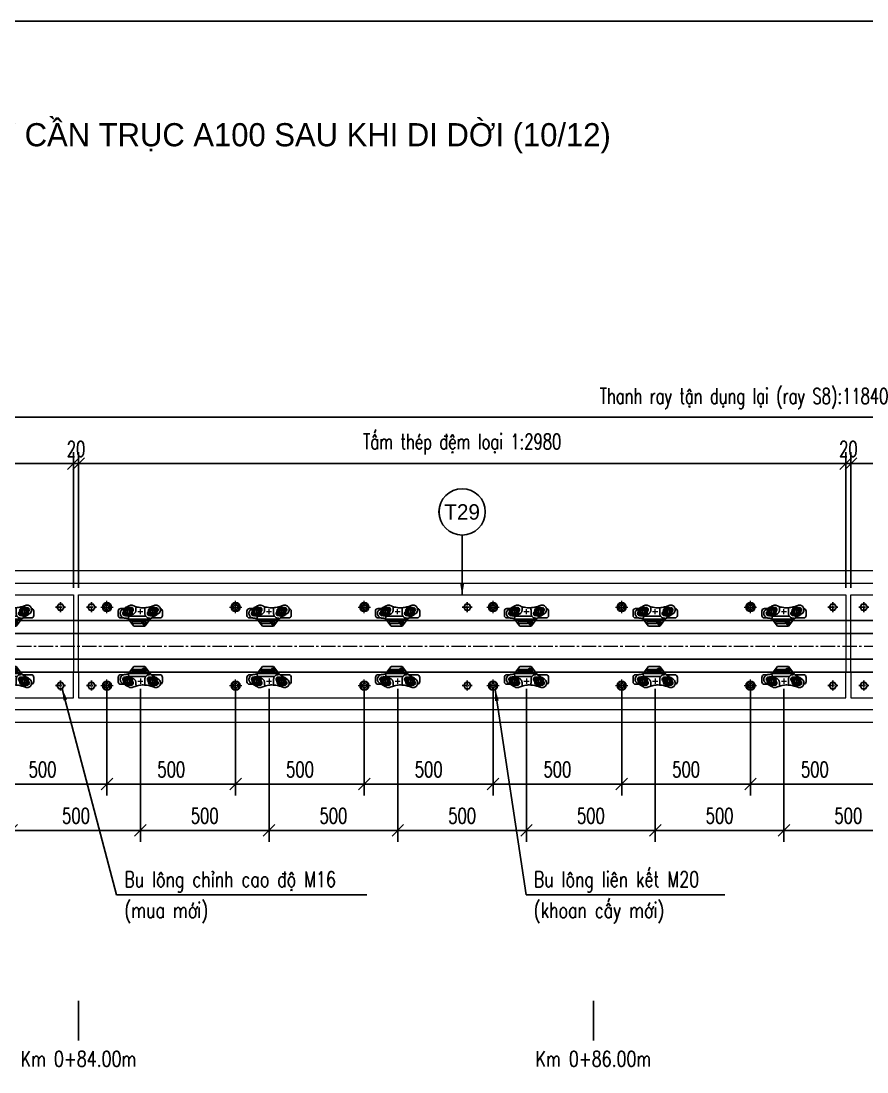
# Model space of a CAD drawing. Header units: millimetres. Extents: x 105795 to 260623, y -660711 to -234400.
# Drawn here: x 219341 to 222627, y -316960 to -312877 of the extents above; entities that cross this region are included whole.
import ezdxf
from ezdxf.enums import TextEntityAlignment as Align

# ---------------------------------------------------------------- set-up
doc = ezdxf.new("R2010")
doc.units = ezdxf.units.MM
doc.header["$LTSCALE"] = 150
doc.header["$MEASUREMENT"] = 0
doc.linetypes.add('CENTER', pattern=[2, 1.25, -0.25, 0.25, -0.25])
doc.linetypes.add('CENTER2', pattern=[1.125, 0.75, -0.125, 0.125, -0.125])
doc.layers.get('Defpoints').update_dxf_attribs({"color": 255})
for name, color, linetype in [('Bulong chinh cao do', 7, 'Continuous'), ('GhichuLytrinh', 2, 'Continuous'), ('PART', 3, 'Continuous'), ('Ray moi', 1, 'Continuous'), ('T-Dim', 8, 'Continuous'), ('T-Hatch', 8, 'Continuous'), ('T-Thay', 3, 'Continuous'), ('T-Truc', 13, 'CENTER2'), ('Tam thep dem', 2, 'Continuous'), ('TEXT', 4, 'Continuous')]:
    doc.layers.add(name, color=color, linetype=linetype)
doc.styles.add('HOA', font='VHAVAN.TTF', dxfattribs={"width": 0.85})
doc.styles.add('THUONG', font='vnsimple.shx', dxfattribs={"width": 0.75})
doc.styles.add('vnsimple', font='vnsimple.shx', dxfattribs={"width": 0.7})
doc.dimstyles.new('30L', dxfattribs={"dimscale": 300, "dimtxt": 0.2, "dimasz": 0.15, "dimexe": 0.15, "dimexo": 0.1, "dimgap": 0.09, "dimtad": 1, "dimdsep": 46, "dimtxsty": 'vnsimple', "dimblk": 'OBLIQUE', "dimcen": 0.09, "dimdle": 0.1, "dimclrd": 256, "dimclre": 256, "dimclrt": 3, "dimadec": 0, "dimazin": 0, "dimtfac": 1, "dimtix": 1, "dimtmove": 1, "dimatfit": 3, "dimfxl": 1, "dimtolj": 1, "dimtzin": 0, "dimarcsym": 0})

# ---------------------------------------------------------------- blocks, each defined once
blk = doc.blocks.new('Bulong M16 chinh cao do')
at = {"layer": 'Bulong chinh cao do', "lineweight": -3}
blk.add_lwpolyline([(-13.9, 0), (-6.9, -12), (6.9, -12), (13.9, 0), (6.9, 12), (-6.9, 12)], close=True, dxfattribs=at)
at = {"layer": 'T-Truc', "color": 250, "linetype": 'CENTER', "lineweight": -3, "ltscale": 0.1}
for p, q in [((-19.4, 0), (19.4, 0)), ((0, -19.4), (0, 19.4))]:
    blk.add_line(p, q, dxfattribs=at)
blk = doc.blocks.new('BU LONG')
at = {"layer": 'PART', "color": 2, "linetype": 'ByBlock', "lineweight": 9, "ltscale": 0.1}
for p, q in [((587063.7, -184968.2), (587063.7, -184920.2)), ((587039.7, -184944.2), (587087.7, -184944.2))]:
    blk.add_line(p, q, dxfattribs=at)
at = {"layer": 'PART', "color": 8, "linetype": 'Continuous'}
blk.add_lwpolyline([(587055.4, -184929.8), (587047.1, -184944.2), (587055.4, -184958.6), (587072.1, -184958.6), (587080.4, -184944.2), (587072.1, -184929.8)], close=True, dxfattribs=at)
at = {"layer": 'PART', "color": 2, "linetype": 'Continuous'}
for radius in [17.6, 8.8]:
    blk.add_circle((587063.7, -184944.2), radius, dxfattribs=at)
blk = doc.blocks.new('coc1')
at = {"layer": 'T-Dim', "color": 250}
for p, q in [((252126.1, -30948.7), (252141.5, -30948.7)), ((252151.5, -30976.2), (252151.5, -31038.5)), ((252171.9, -30984.6), (252171.2, -30984.6)), ((252171.2, -30984.6), (252171.3, -30985.4)), ((252174.9, -30991.4), (252177.5, -30991.4)), ((252177.5, -30983), (252175.9, -30983)), ((252175.9, -30983), (252175.9, -30984.6)), ((252175.9, -30985.9), (252175.9, -30987.5)), ((252177.5, -30987.5), (252175.9, -30987.5)), ((252177.8, -30983.6), (252177.8, -30984.6)), ((252177.8, -30986.9), (252177.8, -30985.9)), ((252178.3, -30984.6), (252178.4, -30984.6)), ((252181.8, -30986.4), (252181.8, -30984)), ((252172.9, -31027.2), (252172.9, -30993.4)), ((252174.9, -31029.2), (252177.5, -31029.2)), ((252179.5, -30993.4), (252179.5, -31027.2)), ((252126.3, -31045.1), (252141.7, -31045.1))]:
    blk.add_line(p, q, dxfattribs=at)
at = {"layer": 'T-Dim', "color": 8}
for p, q in [((252148.7, -30911), (252131.7, -30911)), ((252158.7, -30953.7), (252158.7, -30921)), ((252163.3, -30958.5), (252191, -30979.2)), ((252191, -30979.2), (252191, -31022.5)), ((252191, -31022.5), (252163.3, -31043.3)), ((252121.7, -31059.7), (252121.7, -31073)), ((252158.7, -31073), (252158.7, -31062.1)), ((252131.7, -31083), (252148.7, -31083))]:
    blk.add_line(p, q, dxfattribs=at)
at = {"layer": 'T-Dim', "color": 250}
for points in [[(252147.6, -30948.5), (252140.6, -30936.7), (252126.7, -30936.8), (252120, -30948.9), (252127.1, -30960.8), (252140.9, -30960.6)], [(252147.9, -31044.8), (252140.8, -31033), (252127, -31033.1), (252120.2, -31045.2), (252127.3, -31057.1), (252141.1, -31056.9)]]:
    blk.add_lwpolyline(points, close=True, dxfattribs=at)
blk.add_lwpolyline([(252172.3, -30985.9), (252171.8, -30985.9, -0.402189), (252171.3, -30985.4, -0.402189)], format="xyb", dxfattribs=at)
for points in [[(252171.8, -30984.6), (252171.9, -30984.6)], [(252178.3, -30985.9), (252172.3, -30985.9)], [(252174.6, -30984.6), (252178.3, -30984.6)], [(252178.1, -30984.6), (252179.1, -30984.6)], [(252179.1, -30985.9), (252178.3, -30985.9)]]:
    blk.add_lwpolyline(points, dxfattribs=at)
for centre, radius in [((252133.8, -30949.1), 17.5), ((252133.8, -30948.7), 12), ((252133.8, -30948.7), 8.21), ((252133.8, -30948.7), 7.72), ((252176.2, -30982.5), 7.99), ((252134, -31045.1), 17.7), ((252134, -31045.1), 12), ((252134, -31045.1), 8.58), ((252134, -31045.1), 7.72)]:
    blk.add_circle(centre, radius, dxfattribs=at)
for centre, radius, start, end in [((252126.7, -30936.2), 8.21, 33.8579, 204.33), ((252141.3, -30961.6), 8.21, 217.2187, 24.4659), ((252174.7, -30980.6), 4.86, 309.8531, 235.0368), ((252174.6, -30981), 3.55, 325.9393, 270.8947), ((252174.9, -30993.4), 2, 90, 180), ((252177.5, -30993.4), 2, 0, 90), ((252178.6, -30983.1), 1.56, 288.3305, 324.0231), ((252179, -30987), 1.05, 31.2028, 83.0416), ((252180.9, -30985.2), 1.54, 51.5074, 129.6961), ((252180.9, -30985.2), 1.54, 230.3039, 308.4926), ((252126.6, -31033), 8.58, 40.2477, 202.8953), ((252174.9, -31027.2), 2, 180, 270), ((252177.5, -31027.2), 2, 270, 0), ((252126.6, -31033), 8.58, 243.5906, 244.2653), ((252141.2, -31057), 8.58, 221.8793, 20.5324), ((252141.2, -31057), 8.58, 61.7402, 62.4743)]:
    blk.add_arc(centre, radius, start, end, dxfattribs=at)
at = {"layer": 'T-Dim', "color": 8}
for centre, radius, start, end in [((252131.7, -30921), 10, 90, 172.7502), ((252148.7, -30921), 10, 0, 90), ((252126.6, -31033), 8.58, 358.8777, 359.7675), ((252131.7, -31073), 10, 180, 270), ((252141.2, -31057), 8.58, 179.9374, 180.02), ((252148.7, -31073), 10, 270, 0)]:
    blk.add_arc(centre, radius, start, end, dxfattribs=at)
blk.add_open_spline([(252163.3, -30958.5), (252160.5, -30956.2), (252157.4, -30952.2), (252153.2, -30944.9), (252142, -30926.5), (252136.6, -30921.3), (252129, -30918.9), (252122.3, -30919.2), (252116.3, -30921.6), (252113.2, -30924.9), (252109.9, -30930.5), (252108.9, -30934.1), (252109, -30939.9), (252111.7, -30947.5), (252113.9, -30953.5), (252116, -30959.9), (252117.8, -30970.7), (252118.9, -30980.9), (252119.3, -30990.5), (252118.4, -30998.7), (252116, -31010.1), (252113.9, -31017.1), (252110.2, -31026.3), (252108.6, -31031.1), (252108.6, -31036), (252110, -31039.8), (252119.9, -31056.7), (252121.7, -31059.6), (252124.1, -31064.1), (252128.6, -31071), (252134.1, -31073.9), (252138.8, -31075.4), (252144.9, -31075), (252151.5, -31072.3), (252157.7, -31065.7), (252158.7, -31062.5), (252159.6, -31055.9), (252160.3, -31048.8), (252161.8, -31045.5), (252162.5, -31044.1), (252163.3, -31043.3)], degree=3, knots=[0.587392, 0.587392, 0.587392, 0.587392, 1, 2, 3, 4, 5, 6, 7, 8, 9, 10, 11, 12, 13, 14, 15, 16, 17, 18, 19, 20, 21, 22, 23, 24, 25, 26, 27, 28, 29, 30, 31, 32, 33, 34, 35, 36, 37, 37.680973, 37.680973, 37.680973, 37.680973], dxfattribs=at)
at = {"layer": 'T-Dim', "color": 250}
for points in [[(252163.2, -31042.6), (252163.2, -31038.2), (252163.3, -31005.4), (252163.3, -30985.6), (252163.2, -30962.7), (252163.3, -30959.6), (252163.1, -30959.1), (252162.1, -30958.4), (252161, -30958.3), (252159.8, -30958.4), (252159.3, -30959.4), (252159.2, -30961.2), (252159, -30964), (252158.6, -30966.7), (252158.2, -30968.6), (252157, -30970.9), (252154.7, -30973.5), (252151.8, -30976), (252149.7, -30977.4), (252146.7, -30978.8), (252142.9, -30979.4), (252130.9, -30979.5), (252124.3, -30979.6), (252121.3, -30979.6), (252118.7, -30979.8)], [(252177.8, -30983.6), (252177.8, -30983.2), (252177.7, -30983), (252177.5, -30983)], [(252177.8, -30986.9), (252177.8, -30987.3), (252177.7, -30987.5), (252177.5, -30987.5)], [(252163.2, -31042.6), (252161.8, -31043.7), (252159.6, -31043.5), (252155.8, -31043.3), (252153.2, -31041), (252149.8, -31036.1), (252145.1, -31027.2), (252143.6, -31024.1), (252141.4, -31020.8), (252138.9, -31018.5), (252135.8, -31016.1), (252132.8, -31014.9), (252130.3, -31014.2), (252119.9, -31014.1), (252117.4, -31014.1), (252115.3, -31012.2)]]:
    blk.add_open_spline(points, degree=3, dxfattribs=at)
at = {"layer": 'T-Truc', "color": 250, "lineweight": 9, "ltscale": 30}
for p, q in [((252134, -31007), (252134, -30987)), ((252144, -30997), (252124, -30997))]:
    blk.add_line(p, q, dxfattribs=at)
blk = doc.blocks.new('mnmnbvmnbvmnbmnbbn')
at = {"layer": 'Tam thep dem', "lineweight": 9, "ltscale": 0.5}
for points in [[(0, -300), (0, 0), (2980, 0), (2980, -300)], [(0, -300), (0, -400), (2980, -400), (2980, -300)]]:
    blk.add_lwpolyline(points, dxfattribs=at)
at = {"layer": 'Bulong chinh cao do', "linetype": 'Continuous'}
for p in [(50, -47.5), (1510, -47.5), (2930, -47.5)]:
    blk.add_blockref('Bulong M16 chinh cao do', p, dxfattribs=at)
at = {"layer": 'Bulong chinh cao do', "linetype": 'Continuous', "xscale": -1, "rotation": 180}
for p in [(50, -352.5), (1510, -352.5), (2930, -352.5)]:
    blk.add_blockref('Bulong M16 chinh cao do', p, dxfattribs=at)
at = {"layer": 'PART', "linetype": 'Continuous'}
for p in [(-586953.7, 184896.7), (-586453.7, 184896.7), (-585953.7, 184896.7), (-585453.7, 184896.7), (-584953.7, 184896.7), (-584453.7, 184896.7), (-586953.7, 184591.7), (-586453.7, 184591.7), (-585953.7, 184591.7), (-585453.7, 184591.7), (-584953.7, 184591.7), (-584453.7, 184591.7)]:
    blk.add_blockref('BU LONG', p, dxfattribs=at)
at = {"layer": 'T-Dim', "rotation": 270}
for p in [(31237, 252069), (31737, 252069), (32236.3, 252069, 616), (32737, 252069), (33237, 252069), (33737, 252069)]:
    blk.add_blockref('coc1', p, dxfattribs=at)
at = {"layer": 'T-Dim', "xscale": -1, "rotation": 270}
for p in [(31237, -252469), (31737, -252469), (32236.3, -252469, 616), (32737, -252469), (33237, -252469), (33737, -252469)]:
    blk.add_blockref('coc1', p, dxfattribs=at)
blk = doc.blocks.new('_Oblique')
at = {"color": 0, "linetype": 'ByBlock', "lineweight": -2}
blk.add_line((-0.5, -0.5), (0.5, 0.5), dxfattribs=at)
blk = doc.blocks.new('*D389')
at = {"layer": 'Defpoints', "color": 0, "linetype": 'Continuous', "transparency": 16777216}
for p in [(219174.5, -315447.7), (219674.5, -315447.7), (219674.5, -315841.7)]:
    blk.add_point(p, dxfattribs=at)
at = {"layer": 'T-Dim', "linetype": 'Continuous', "lineweight": -2, "transparency": 16777216}
for p, q in [((219174.5, -315477.7), (219174.5, -315886.7)), ((219674.5, -315477.7), (219674.5, -315886.7)), ((219144.5, -315841.7), (219704.5, -315841.7))]:
    blk.add_line(p, q, dxfattribs=at)
at = {"layer": 'T-Dim', "linetype": 'Continuous', "lineweight": -2, "transparency": 16777216, "xscale": 45, "yscale": 45, "zscale": 45, "rotation": 180}
blk.add_blockref('_Oblique', (219174.5, -315841.7), dxfattribs=at)
at = {"layer": 'T-Dim', "linetype": 'Continuous', "lineweight": -2, "transparency": 16777216, "xscale": 45, "yscale": 45, "zscale": 45}
blk.add_blockref('_Oblique', (219674.5, -315841.7), dxfattribs=at)
at = {"layer": 'T-Dim', "color": 3, "linetype": 'Continuous', "transparency": 16777216, "insert": (219424.5, -315784.7), "char_height": 60, "attachment_point": 5, "style": 'vnsimple'}
blk.add_mtext('\\A1;500', dxfattribs=at)
blk = doc.blocks.new('*D390')
at = {"layer": 'Defpoints', "color": 0, "linetype": 'Continuous', "transparency": 16777216}
for p in [(219304.5, -315441.6), (219804.5, -315441.6), (219304.5, -316021.7)]:
    blk.add_point(p, dxfattribs=at)
at = {"layer": 'T-Dim', "linetype": 'Continuous', "lineweight": -2, "transparency": 16777216}
for p, q in [((219304.5, -315471.6), (219304.5, -316066.7)), ((219804.5, -315471.6), (219804.5, -316066.7)), ((219834.5, -316021.7), (219274.5, -316021.7))]:
    blk.add_line(p, q, dxfattribs=at)
at = {"layer": 'T-Dim', "linetype": 'Continuous', "lineweight": -2, "transparency": 16777216, "xscale": 45, "yscale": 45, "zscale": 45, "rotation": 180}
blk.add_blockref('_Oblique', (219304.5, -316021.7), dxfattribs=at)
at = {"layer": 'T-Dim', "linetype": 'Continuous', "lineweight": -2, "transparency": 16777216, "xscale": 45, "yscale": 45, "zscale": 45}
blk.add_blockref('_Oblique', (219804.5, -316021.7), dxfattribs=at)
at = {"layer": 'T-Dim', "color": 3, "linetype": 'Continuous', "transparency": 16777216, "insert": (219554.5, -315964.7), "char_height": 60, "attachment_point": 5, "style": 'vnsimple'}
blk.add_mtext('\\A1;500', dxfattribs=at)
blk = doc.blocks.new('*D391')
at = {"layer": 'Defpoints', "color": 0, "linetype": 'Continuous', "transparency": 16777216}
for p in [(219674.5, -315447.7), (220174.5, -315447.7), (220174.5, -315841.7)]:
    blk.add_point(p, dxfattribs=at)
at = {"layer": 'T-Dim', "linetype": 'Continuous', "lineweight": -2, "transparency": 16777216}
for p, q in [((219674.5, -315477.7), (219674.5, -315886.7)), ((220174.5, -315477.7), (220174.5, -315886.7)), ((219644.5, -315841.7), (220204.5, -315841.7))]:
    blk.add_line(p, q, dxfattribs=at)
at = {"layer": 'T-Dim', "linetype": 'Continuous', "lineweight": -2, "transparency": 16777216, "xscale": 45, "yscale": 45, "zscale": 45, "rotation": 180}
blk.add_blockref('_Oblique', (219674.5, -315841.7), dxfattribs=at)
at = {"layer": 'T-Dim', "linetype": 'Continuous', "lineweight": -2, "transparency": 16777216, "xscale": 45, "yscale": 45, "zscale": 45}
blk.add_blockref('_Oblique', (220174.5, -315841.7), dxfattribs=at)
at = {"layer": 'T-Dim', "color": 3, "linetype": 'Continuous', "transparency": 16777216, "insert": (219924.5, -315784.7), "char_height": 60, "attachment_point": 5, "style": 'vnsimple'}
blk.add_mtext('\\A1;500', dxfattribs=at)
blk = doc.blocks.new('*D392')
at = {"layer": 'Defpoints', "color": 0, "linetype": 'Continuous', "transparency": 16777216}
for p in [(219804.5, -315441.6), (220304.5, -315441.6), (219804.5, -316021.7)]:
    blk.add_point(p, dxfattribs=at)
at = {"layer": 'T-Dim', "linetype": 'Continuous', "lineweight": -2, "transparency": 16777216}
for p, q in [((219804.5, -315471.6), (219804.5, -316066.7)), ((220304.5, -315471.6), (220304.5, -316066.7)), ((220334.5, -316021.7), (219774.5, -316021.7))]:
    blk.add_line(p, q, dxfattribs=at)
at = {"layer": 'T-Dim', "linetype": 'Continuous', "lineweight": -2, "transparency": 16777216, "xscale": 45, "yscale": 45, "zscale": 45, "rotation": 180}
blk.add_blockref('_Oblique', (219804.5, -316021.7), dxfattribs=at)
at = {"layer": 'T-Dim', "linetype": 'Continuous', "lineweight": -2, "transparency": 16777216, "xscale": 45, "yscale": 45, "zscale": 45}
blk.add_blockref('_Oblique', (220304.5, -316021.7), dxfattribs=at)
at = {"layer": 'T-Dim', "color": 3, "linetype": 'Continuous', "transparency": 16777216, "insert": (220054.5, -315964.7), "char_height": 60, "attachment_point": 5, "style": 'vnsimple'}
blk.add_mtext('\\A1;500', dxfattribs=at)
blk = doc.blocks.new('*D393')
at = {"layer": 'Defpoints', "color": 0, "linetype": 'Continuous', "transparency": 16777216}
for p in [(220174.5, -315447.7), (220674.5, -315447.7), (220674.5, -315841.7)]:
    blk.add_point(p, dxfattribs=at)
at = {"layer": 'T-Dim', "linetype": 'Continuous', "lineweight": -2, "transparency": 16777216}
for p, q in [((220174.5, -315477.7), (220174.5, -315886.7)), ((220674.5, -315477.7), (220674.5, -315886.7)), ((220144.5, -315841.7), (220704.5, -315841.7))]:
    blk.add_line(p, q, dxfattribs=at)
at = {"layer": 'T-Dim', "linetype": 'Continuous', "lineweight": -2, "transparency": 16777216, "xscale": 45, "yscale": 45, "zscale": 45, "rotation": 180}
blk.add_blockref('_Oblique', (220174.5, -315841.7), dxfattribs=at)
at = {"layer": 'T-Dim', "linetype": 'Continuous', "lineweight": -2, "transparency": 16777216, "xscale": 45, "yscale": 45, "zscale": 45}
blk.add_blockref('_Oblique', (220674.5, -315841.7), dxfattribs=at)
at = {"layer": 'T-Dim', "color": 3, "linetype": 'Continuous', "transparency": 16777216, "insert": (220424.5, -315784.7), "char_height": 60, "attachment_point": 5, "style": 'vnsimple'}
blk.add_mtext('\\A1;500', dxfattribs=at)
blk = doc.blocks.new('*D394')
at = {"layer": 'Defpoints', "color": 0, "linetype": 'Continuous', "transparency": 16777216}
for p in [(220304.5, -315441.6), (220804.5, -315441.6), (220304.5, -316021.7)]:
    blk.add_point(p, dxfattribs=at)
at = {"layer": 'T-Dim', "linetype": 'Continuous', "lineweight": -2, "transparency": 16777216}
for p, q in [((220304.5, -315471.6), (220304.5, -316066.7)), ((220804.5, -315471.6), (220804.5, -316066.7)), ((220834.5, -316021.7), (220274.5, -316021.7))]:
    blk.add_line(p, q, dxfattribs=at)
at = {"layer": 'T-Dim', "linetype": 'Continuous', "lineweight": -2, "transparency": 16777216, "xscale": 45, "yscale": 45, "zscale": 45, "rotation": 180}
blk.add_blockref('_Oblique', (220304.5, -316021.7), dxfattribs=at)
at = {"layer": 'T-Dim', "linetype": 'Continuous', "lineweight": -2, "transparency": 16777216, "xscale": 45, "yscale": 45, "zscale": 45}
blk.add_blockref('_Oblique', (220804.5, -316021.7), dxfattribs=at)
at = {"layer": 'T-Dim', "color": 3, "linetype": 'Continuous', "transparency": 16777216, "insert": (220554.5, -315964.7), "char_height": 60, "attachment_point": 5, "style": 'vnsimple'}
blk.add_mtext('\\A1;500', dxfattribs=at)
blk = doc.blocks.new('*D395')
at = {"layer": 'Defpoints', "color": 0, "linetype": 'Continuous', "transparency": 16777216}
for p in [(220674.5, -315447.7), (221174.5, -315447.7), (221174.5, -315841.7)]:
    blk.add_point(p, dxfattribs=at)
at = {"layer": 'T-Dim', "linetype": 'Continuous', "lineweight": -2, "transparency": 16777216}
for p, q in [((220674.5, -315477.7), (220674.5, -315886.7)), ((221174.5, -315477.7), (221174.5, -315886.7)), ((220644.5, -315841.7), (221204.5, -315841.7))]:
    blk.add_line(p, q, dxfattribs=at)
at = {"layer": 'T-Dim', "linetype": 'Continuous', "lineweight": -2, "transparency": 16777216, "xscale": 45, "yscale": 45, "zscale": 45, "rotation": 180}
blk.add_blockref('_Oblique', (220674.5, -315841.7), dxfattribs=at)
at = {"layer": 'T-Dim', "linetype": 'Continuous', "lineweight": -2, "transparency": 16777216, "xscale": 45, "yscale": 45, "zscale": 45}
blk.add_blockref('_Oblique', (221174.5, -315841.7), dxfattribs=at)
at = {"layer": 'T-Dim', "color": 3, "linetype": 'Continuous', "transparency": 16777216, "insert": (220924.5, -315784.7), "char_height": 60, "attachment_point": 5, "style": 'vnsimple'}
blk.add_mtext('\\A1;500', dxfattribs=at)
blk = doc.blocks.new('*D396')
at = {"layer": 'Defpoints', "color": 0, "linetype": 'Continuous', "transparency": 16777216}
for p in [(220804.5, -315441.6), (221304.5, -315441.6), (220804.5, -316021.7)]:
    blk.add_point(p, dxfattribs=at)
at = {"layer": 'T-Dim', "linetype": 'Continuous', "lineweight": -2, "transparency": 16777216}
for p, q in [((220804.5, -315471.6), (220804.5, -316066.7)), ((221304.5, -315471.6), (221304.5, -316066.7)), ((221334.5, -316021.7), (220774.5, -316021.7))]:
    blk.add_line(p, q, dxfattribs=at)
at = {"layer": 'T-Dim', "linetype": 'Continuous', "lineweight": -2, "transparency": 16777216, "xscale": 45, "yscale": 45, "zscale": 45, "rotation": 180}
blk.add_blockref('_Oblique', (220804.5, -316021.7), dxfattribs=at)
at = {"layer": 'T-Dim', "linetype": 'Continuous', "lineweight": -2, "transparency": 16777216, "xscale": 45, "yscale": 45, "zscale": 45}
blk.add_blockref('_Oblique', (221304.5, -316021.7), dxfattribs=at)
at = {"layer": 'T-Dim', "color": 3, "linetype": 'Continuous', "transparency": 16777216, "insert": (221054.5, -315964.7), "char_height": 60, "attachment_point": 5, "style": 'vnsimple'}
blk.add_mtext('\\A1;500', dxfattribs=at)
blk = doc.blocks.new('*D397')
at = {"layer": 'Defpoints', "color": 0, "linetype": 'Continuous', "transparency": 16777216}
for p in [(221174.5, -315447.7), (221674.5, -315447.7), (221674.5, -315841.7)]:
    blk.add_point(p, dxfattribs=at)
at = {"layer": 'T-Dim', "linetype": 'Continuous', "lineweight": -2, "transparency": 16777216}
for p, q in [((221174.5, -315477.7), (221174.5, -315886.7)), ((221674.5, -315477.7), (221674.5, -315886.7)), ((221144.5, -315841.7), (221704.5, -315841.7))]:
    blk.add_line(p, q, dxfattribs=at)
at = {"layer": 'T-Dim', "linetype": 'Continuous', "lineweight": -2, "transparency": 16777216, "xscale": 45, "yscale": 45, "zscale": 45, "rotation": 180}
blk.add_blockref('_Oblique', (221174.5, -315841.7), dxfattribs=at)
at = {"layer": 'T-Dim', "linetype": 'Continuous', "lineweight": -2, "transparency": 16777216, "xscale": 45, "yscale": 45, "zscale": 45}
blk.add_blockref('_Oblique', (221674.5, -315841.7), dxfattribs=at)
at = {"layer": 'T-Dim', "color": 3, "linetype": 'Continuous', "transparency": 16777216, "insert": (221424.5, -315784.7), "char_height": 60, "attachment_point": 5, "style": 'vnsimple'}
blk.add_mtext('\\A1;500', dxfattribs=at)
blk = doc.blocks.new('*D398')
at = {"layer": 'Defpoints', "color": 0, "linetype": 'Continuous', "transparency": 16777216}
for p in [(221304.5, -315441.6), (221804.5, -315441.6), (221304.5, -316021.7)]:
    blk.add_point(p, dxfattribs=at)
at = {"layer": 'T-Dim', "linetype": 'Continuous', "lineweight": -2, "transparency": 16777216}
for p, q in [((221304.5, -315471.6), (221304.5, -316066.7)), ((221804.5, -315471.6), (221804.5, -316066.7)), ((221834.5, -316021.7), (221274.5, -316021.7))]:
    blk.add_line(p, q, dxfattribs=at)
at = {"layer": 'T-Dim', "linetype": 'Continuous', "lineweight": -2, "transparency": 16777216, "xscale": 45, "yscale": 45, "zscale": 45, "rotation": 180}
blk.add_blockref('_Oblique', (221304.5, -316021.7), dxfattribs=at)
at = {"layer": 'T-Dim', "linetype": 'Continuous', "lineweight": -2, "transparency": 16777216, "xscale": 45, "yscale": 45, "zscale": 45}
blk.add_blockref('_Oblique', (221804.5, -316021.7), dxfattribs=at)
at = {"layer": 'T-Dim', "color": 3, "linetype": 'Continuous', "transparency": 16777216, "insert": (221554.5, -315964.7), "char_height": 60, "attachment_point": 5, "style": 'vnsimple'}
blk.add_mtext('\\A1;500', dxfattribs=at)
blk = doc.blocks.new('*D399')
at = {"layer": 'Defpoints', "color": 0, "linetype": 'Continuous', "transparency": 16777216}
for p in [(221674.5, -315447.7), (222174.5, -315447.7), (222174.5, -315841.7)]:
    blk.add_point(p, dxfattribs=at)
at = {"layer": 'T-Dim', "linetype": 'Continuous', "lineweight": -2, "transparency": 16777216}
for p, q in [((221674.5, -315477.7), (221674.5, -315886.7)), ((222174.5, -315477.7), (222174.5, -315886.7)), ((221644.5, -315841.7), (222204.5, -315841.7))]:
    blk.add_line(p, q, dxfattribs=at)
at = {"layer": 'T-Dim', "linetype": 'Continuous', "lineweight": -2, "transparency": 16777216, "xscale": 45, "yscale": 45, "zscale": 45, "rotation": 180}
blk.add_blockref('_Oblique', (221674.5, -315841.7), dxfattribs=at)
at = {"layer": 'T-Dim', "linetype": 'Continuous', "lineweight": -2, "transparency": 16777216, "xscale": 45, "yscale": 45, "zscale": 45}
blk.add_blockref('_Oblique', (222174.5, -315841.7), dxfattribs=at)
at = {"layer": 'T-Dim', "color": 3, "linetype": 'Continuous', "transparency": 16777216, "insert": (221924.5, -315784.7), "char_height": 60, "attachment_point": 5, "style": 'vnsimple'}
blk.add_mtext('\\A1;500', dxfattribs=at)
blk = doc.blocks.new('*D400')
at = {"layer": 'Defpoints', "color": 0, "linetype": 'Continuous', "transparency": 16777216}
for p in [(221804.5, -315441.6), (222304.5, -315441.6), (221804.5, -316021.7)]:
    blk.add_point(p, dxfattribs=at)
at = {"layer": 'T-Dim', "linetype": 'Continuous', "lineweight": -2, "transparency": 16777216}
for p, q in [((221804.5, -315471.6), (221804.5, -316066.7)), ((222304.5, -315471.6), (222304.5, -316066.7)), ((222334.5, -316021.7), (221774.5, -316021.7))]:
    blk.add_line(p, q, dxfattribs=at)
at = {"layer": 'T-Dim', "linetype": 'Continuous', "lineweight": -2, "transparency": 16777216, "xscale": 45, "yscale": 45, "zscale": 45, "rotation": 180}
blk.add_blockref('_Oblique', (221804.5, -316021.7), dxfattribs=at)
at = {"layer": 'T-Dim', "linetype": 'Continuous', "lineweight": -2, "transparency": 16777216, "xscale": 45, "yscale": 45, "zscale": 45}
blk.add_blockref('_Oblique', (222304.5, -316021.7), dxfattribs=at)
at = {"layer": 'T-Dim', "color": 3, "linetype": 'Continuous', "transparency": 16777216, "insert": (222054.5, -315964.7), "char_height": 60, "attachment_point": 5, "style": 'vnsimple'}
blk.add_mtext('\\A1;500', dxfattribs=at)
blk = doc.blocks.new('*D401')
at = {"layer": 'Defpoints', "color": 0, "linetype": 'Continuous', "transparency": 16777216}
for p in [(222174.5, -315447.7), (222674.5, -315447.7), (222674.5, -315841.7)]:
    blk.add_point(p, dxfattribs=at)
at = {"layer": 'T-Dim', "linetype": 'Continuous', "lineweight": -2, "transparency": 16777216}
for p, q in [((222174.5, -315477.7), (222174.5, -315886.7)), ((222674.5, -315477.7), (222674.5, -315886.7)), ((222144.5, -315841.7), (222704.5, -315841.7))]:
    blk.add_line(p, q, dxfattribs=at)
at = {"layer": 'T-Dim', "linetype": 'Continuous', "lineweight": -2, "transparency": 16777216, "xscale": 45, "yscale": 45, "zscale": 45, "rotation": 180}
blk.add_blockref('_Oblique', (222174.5, -315841.7), dxfattribs=at)
at = {"layer": 'T-Dim', "linetype": 'Continuous', "lineweight": -2, "transparency": 16777216, "xscale": 45, "yscale": 45, "zscale": 45}
blk.add_blockref('_Oblique', (222674.5, -315841.7), dxfattribs=at)
at = {"layer": 'T-Dim', "color": 3, "linetype": 'Continuous', "transparency": 16777216, "insert": (222424.5, -315784.7), "char_height": 60, "attachment_point": 5, "style": 'vnsimple'}
blk.add_mtext('\\A1;500', dxfattribs=at)
blk = doc.blocks.new('*D402')
at = {"layer": 'Defpoints', "color": 0, "linetype": 'Continuous', "transparency": 16777216}
for p in [(222304.5, -315441.6), (222804.5, -315441.6), (222304.5, -316021.7)]:
    blk.add_point(p, dxfattribs=at)
at = {"layer": 'T-Dim', "linetype": 'Continuous', "lineweight": -2, "transparency": 16777216}
for p, q in [((222304.5, -315471.6), (222304.5, -316066.7)), ((222804.5, -315471.6), (222804.5, -316066.7)), ((222834.5, -316021.7), (222274.5, -316021.7))]:
    blk.add_line(p, q, dxfattribs=at)
at = {"layer": 'T-Dim', "linetype": 'Continuous', "lineweight": -2, "transparency": 16777216, "xscale": 45, "yscale": 45, "zscale": 45, "rotation": 180}
blk.add_blockref('_Oblique', (222304.5, -316021.7), dxfattribs=at)
at = {"layer": 'T-Dim', "linetype": 'Continuous', "lineweight": -2, "transparency": 16777216, "xscale": 45, "yscale": 45, "zscale": 45}
blk.add_blockref('_Oblique', (222804.5, -316021.7), dxfattribs=at)
at = {"layer": 'T-Dim', "color": 3, "linetype": 'Continuous', "transparency": 16777216, "insert": (222554.5, -315964.7), "char_height": 60, "attachment_point": 5, "style": 'vnsimple'}
blk.add_mtext('\\A1;500', dxfattribs=at)
blk = doc.blocks.new('*D503')
at = {"layer": 'Defpoints', "color": 0, "transparency": 16777216}
for p in [(219544.5, -314596.7), (216564.5, -315109.4), (219544.5, -315109.4)]:
    blk.add_point(p, dxfattribs=at)
at = {"layer": 'T-Dim', "lineweight": -2, "transparency": 16777216}
for p, q in [((216564.5, -315079.4), (216564.5, -314551.7)), ((219544.5, -315079.4), (219544.5, -314551.7)), ((216534.5, -314596.7), (219574.5, -314596.7))]:
    blk.add_line(p, q, dxfattribs=at)
at = {"layer": 'T-Dim', "lineweight": -2, "transparency": 16777216, "xscale": 45, "yscale": 45, "zscale": 45, "rotation": 180}
blk.add_blockref('_Oblique', (216564.5, -314596.7), dxfattribs=at)
at = {"layer": 'T-Dim', "lineweight": -2, "transparency": 16777216, "xscale": 45, "yscale": 45, "zscale": 45}
blk.add_blockref('_Oblique', (219544.5, -314596.7), dxfattribs=at)
at = {"layer": 'T-Dim', "color": 3, "transparency": 16777216, "insert": (218054.5, -314521.1), "char_height": 60, "attachment_point": 5, "style": 'vnsimple'}
blk.add_mtext('\\A1;TÊm thÐp ®Öm lo¹i 1:2980', dxfattribs=at)
blk = doc.blocks.new('*D504')
at = {"layer": 'Defpoints', "color": 0, "linetype": 'Continuous', "transparency": 16777216}
for p in [(219564.5, -314596.7), (219544.5, -315106.7), (219564.5, -315106.7)]:
    blk.add_point(p, dxfattribs=at)
at = {"layer": 'T-Dim', "linetype": 'Continuous', "lineweight": -2, "transparency": 16777216}
for p, q in [((219544.5, -315076.7), (219544.5, -314551.7)), ((219564.5, -315076.7), (219564.5, -314551.7)), ((219544.5, -314596.7), (219499.5, -314596.7)), ((219544.5, -314596.7), (219564.5, -314596.7)), ((219564.5, -314596.7), (219609.5, -314596.7))]:
    blk.add_line(p, q, dxfattribs=at)
at = {"layer": 'T-Dim', "linetype": 'Continuous', "lineweight": -2, "transparency": 16777216, "xscale": 45, "yscale": 45, "zscale": 45}
blk.add_blockref('_Oblique', (219544.5, -314596.7), dxfattribs=at)
at = {"layer": 'T-Dim', "linetype": 'Continuous', "lineweight": -2, "transparency": 16777216, "xscale": 45, "yscale": 45, "zscale": 45, "rotation": 180}
blk.add_blockref('_Oblique', (219564.5, -314596.7), dxfattribs=at)
at = {"layer": 'T-Dim', "color": 3, "linetype": 'Continuous', "transparency": 16777216, "insert": (219554.5, -314539.7), "char_height": 60, "attachment_point": 5, "style": 'vnsimple'}
blk.add_mtext('\\A1;20', dxfattribs=at)
blk = doc.blocks.new('*D505')
at = {"layer": 'Defpoints', "color": 0, "transparency": 16777216}
for p in [(222544.5, -314596.7), (219564.5, -315109.4), (222544.5, -315109.4)]:
    blk.add_point(p, dxfattribs=at)
at = {"layer": 'T-Dim', "lineweight": -2, "transparency": 16777216}
for p, q in [((219564.5, -315079.4), (219564.5, -314551.7)), ((222544.5, -315079.4), (222544.5, -314551.7)), ((219534.5, -314596.7), (222574.5, -314596.7))]:
    blk.add_line(p, q, dxfattribs=at)
at = {"layer": 'T-Dim', "lineweight": -2, "transparency": 16777216, "xscale": 45, "yscale": 45, "zscale": 45, "rotation": 180}
blk.add_blockref('_Oblique', (219564.5, -314596.7), dxfattribs=at)
at = {"layer": 'T-Dim', "lineweight": -2, "transparency": 16777216, "xscale": 45, "yscale": 45, "zscale": 45}
blk.add_blockref('_Oblique', (222544.5, -314596.7), dxfattribs=at)
at = {"layer": 'T-Dim', "color": 3, "transparency": 16777216, "insert": (221054.5, -314521.1), "char_height": 60, "attachment_point": 5, "style": 'vnsimple'}
blk.add_mtext('\\A1;TÊm thÐp ®Öm lo¹i 1:2980', dxfattribs=at)
blk = doc.blocks.new('*D506')
at = {"layer": 'Defpoints', "color": 0, "linetype": 'Continuous', "transparency": 16777216}
for p in [(222564.5, -314596.7), (222544.5, -315106.7), (222564.5, -315106.7)]:
    blk.add_point(p, dxfattribs=at)
at = {"layer": 'T-Dim', "linetype": 'Continuous', "lineweight": -2, "transparency": 16777216}
for p, q in [((222544.5, -315076.7), (222544.5, -314551.7)), ((222564.5, -315076.7), (222564.5, -314551.7)), ((222544.5, -314596.7), (222499.5, -314596.7)), ((222544.5, -314596.7), (222564.5, -314596.7)), ((222564.5, -314596.7), (222609.5, -314596.7))]:
    blk.add_line(p, q, dxfattribs=at)
at = {"layer": 'T-Dim', "linetype": 'Continuous', "lineweight": -2, "transparency": 16777216, "xscale": 45, "yscale": 45, "zscale": 45}
blk.add_blockref('_Oblique', (222544.5, -314596.7), dxfattribs=at)
at = {"layer": 'T-Dim', "linetype": 'Continuous', "lineweight": -2, "transparency": 16777216, "xscale": 45, "yscale": 45, "zscale": 45, "rotation": 180}
blk.add_blockref('_Oblique', (222564.5, -314596.7), dxfattribs=at)
at = {"layer": 'T-Dim', "color": 3, "linetype": 'Continuous', "transparency": 16777216, "insert": (222554.5, -314539.7), "char_height": 60, "attachment_point": 5, "style": 'vnsimple'}
blk.add_mtext('\\A1;20', dxfattribs=at)
blk = doc.blocks.new('*D507')
at = {"layer": 'Defpoints', "color": 0, "transparency": 16777216}
for p in [(225544.5, -314596.7), (222564.5, -315109.4), (225544.5, -315109.4)]:
    blk.add_point(p, dxfattribs=at)
at = {"layer": 'T-Dim', "lineweight": -2, "transparency": 16777216}
for p, q in [((222564.5, -315079.4), (222564.5, -314551.7)), ((225544.5, -315079.4), (225544.5, -314551.7)), ((222534.5, -314596.7), (225574.5, -314596.7))]:
    blk.add_line(p, q, dxfattribs=at)
at = {"layer": 'T-Dim', "lineweight": -2, "transparency": 16777216, "xscale": 45, "yscale": 45, "zscale": 45, "rotation": 180}
blk.add_blockref('_Oblique', (222564.5, -314596.7), dxfattribs=at)
at = {"layer": 'T-Dim', "lineweight": -2, "transparency": 16777216, "xscale": 45, "yscale": 45, "zscale": 45}
blk.add_blockref('_Oblique', (225544.5, -314596.7), dxfattribs=at)
at = {"layer": 'T-Dim', "color": 3, "transparency": 16777216, "insert": (224054.5, -314521.1), "char_height": 60, "attachment_point": 5, "style": 'vnsimple'}
blk.add_mtext('\\A1;TÊm thÐp ®Öm lo¹i 1:2980', dxfattribs=at)
blk = doc.blocks.new('*D548')
at = {"layer": 'Defpoints', "color": 0, "transparency": 16777216}
for p in [(228069.5, -314416.7), (216229.5, -315206.7), (228069.5, -315206.7)]:
    blk.add_point(p, dxfattribs=at)
at = {"layer": 'T-Hatch', "lineweight": -2, "transparency": 16777216}
for p, q in [((216229.5, -315176.7), (216229.5, -314371.7)), ((228069.5, -315176.7), (228069.5, -314371.7)), ((216199.5, -314416.7), (228099.5, -314416.7))]:
    blk.add_line(p, q, dxfattribs=at)
at = {"layer": 'T-Hatch', "lineweight": -2, "transparency": 16777216, "xscale": 45, "yscale": 45, "zscale": 45, "rotation": 180}
blk.add_blockref('_Oblique', (216229.5, -314416.7), dxfattribs=at)
at = {"layer": 'T-Hatch', "lineweight": -2, "transparency": 16777216, "xscale": 45, "yscale": 45, "zscale": 45}
blk.add_blockref('_Oblique', (228069.5, -314416.7), dxfattribs=at)
at = {"layer": 'T-Hatch', "color": 3, "transparency": 16777216, "insert": (222149.5, -314344), "char_height": 60, "attachment_point": 5, "style": 'vnsimple'}
blk.add_mtext('\\A1;Thanh ray tËn dông l¹i (ray S8):11840', dxfattribs=at)
blk = doc.blocks.new('Chi dan')
at = {"layer": 'T-Dim'}
blk.add_leader([(0, -245), (0, -10)], dimstyle='30L', override={"dimgap": 0.09, "dimtad": 0}, dxfattribs=at)
blk.add_wipeout([(68.5, 138.4), (60.6, 146.5), (51.8, 153.6), (42.2, 159.5), (31.9, 164.2), (21.1, 167.5), (10, 169.4), (-1.3, 170), (-12.6, 169.1), (-23.7, 166.8), (-34.4, 163.2), (-44.5, 158.2), (-54, 152), (-62.6, 144.7), (-70.2, 136.3), (-76.7, 127.1), (-82, 117.1), (-86, 106.5), (-88.6, 95.5), (-89.9, 84.3), (-89.7, 73), (-88.1, 61.8), (-85.2, 50.9), (-80.9, 40.5), (-75.3, 30.7), (-68.5, 21.6), (-60.6, 13.5), (-51.8, 6.4), (-42.2, 0.5), (-31.9, -4.2), (-21.1, -7.5), (-10, -9.4), (1.3, -10), (12.6, -9.1), (23.7, -6.8), (34.4, -3.2), (44.5, 1.8), (54, 8), (62.6, 15.3), (70.2, 23.7), (76.7, 32.9), (82, 42.9), (86, 53.5), (88.6, 64.5), (89.9, 75.7), (89.7, 87), (88.1, 98.2), (85.2, 109.1), (80.9, 119.5), (75.3, 129.3)]).dxf.layer = 'T-Dim'
blk.add_circle((0, 80), 90, dxfattribs=at)

msp = doc.modelspace()

# ---------------------------------------------------------------- linework, layer by layer
at = {"layer": 'GhichuLytrinh', "color": 8}
for p, q in [((219564.457, -316683.657), (219564.457, -316837.371)), ((221564.457, -316683.657), (221564.457, -316837.371))]:
    msp.add_line(p, q, dxfattribs=at)
at = {"layer": 'Ray moi', "linetype": 'Continuous'}
for p, q in [((216229.457, -315206.746), (228069.457, -315206.746)), ((216229.457, -315256.746), (228069.457, -315256.746)), ((216229.457, -315356.746), (228069.457, -315356.746)), ((216229.457, -315406.746), (228069.457, -315406.746))]:
    msp.add_line(p, q, dxfattribs=at)
at = {"layer": 'T-Thay', "color": 3, "lineweight": 13}
for p, q in [((135564.457, -315011.746), (235524.457, -315011.746)), ((135564.457, -315601.746), (235524.457, -315601.746))]:
    msp.add_line(p, q, dxfattribs=at)
at = {"layer": 'T-Thay', "color": 7, "lineweight": 13}
for p, q in [((135564.457, -315061.746), (235524.457, -315061.746)), ((135564.457, -315551.746), (235524.457, -315551.746))]:
    msp.add_line(p, q, dxfattribs=at)
at = {"layer": 'T-Truc', "lineweight": 9, "ltscale": 0.5}
msp.add_line((239884.457, -315306.746), (135564.457, -315306.746), dxfattribs=at)

# ---------------------------------------------------------------- block references
at = {"linetype": 'Continuous'}
for p in [(216564.457, -315106.746), (219564.457, -315106.746), (222564.457, -315106.746)]:
    msp.add_blockref('mnmnbvmnbvmnbmnbbn', p, dxfattribs=at)

# ---------------------------------------------------------------- texts
at = {"layer": 'TEXT', "style": 'HOA'}
msp.add_text('mÆt b»ng CHI TIÕT ray cÇn trôc A100 SAU KHI DI DêI (10/12)', height=90, dxfattribs=at).set_placement((219754.655, -313318.75), align=Align.MIDDLE_CENTER)
at = {"layer": 'TEXT', "style": 'THUONG', "width": 0.75}
for s, p in [('Bu l«ng liªn kÕt M20', (221332.807, -316241.744)), ('Bu l«ng chØnh cao ®é M16', (219742.35, -316241.744)), ('(mua míi)', (219742.35, -316361.744)), ('(khoan cÊy míi)', (221332.807, -316361.744))]:
    msp.add_text(s, height=60, dxfattribs=at).set_placement(p)
for s, p in [('Km 0+84.00m', (219564.457, -316909.332)), ('Km 0+86.00m', (221564.457, -316909.332))]:
    msp.add_text(s, height=60, dxfattribs=at).set_placement(p, align=Align.MIDDLE_CENTER)

# ---------------------------------------------------------------- dimensions: what is measured, and where the dimension line sits
at = {"layer": 'T-Dim'}
for base, p1, p2, picture, middle in [((219544.457, -314596.688), (216564.457, -315109.386), (219544.457, -315109.386), '*D503', (218054.457, -314521.116)), ((225544.457, -314596.688), (222564.457, -315109.386), (225544.457, -315109.386), '*D507', (224054.457, -314521.116))]:
    dim = msp.add_linear_dim(base=base, p1=p1, p2=p2, text='TÊm thÐp ®Öm lo¹i 1:<>', dimstyle='30L', dxfattribs=at)
    dim.commit()
    dim.dimension.update_dxf_attribs({"geometry": picture, "text_midpoint": middle})
at = {"layer": 'T-Dim', "linetype": 'Continuous'}
for base, p1, p2, picture, middle in [((219564.457, -314596.688), (219544.457, -315106.746), (219564.457, -315106.746), '*D504', (219554.457, -314539.688)), ((222564.457, -314596.688), (222544.457, -315106.746), (222564.457, -315106.746), '*D506', (222554.457, -314539.688)), ((219674.457, -315841.744), (219174.457, -315447.718), (219674.457, -315447.718), '*D389', (219424.457, -315784.744)), ((219304.457, -316021.744), (219804.457, -315441.561), (219304.457, -315441.561), '*D390', (219554.457, -315964.744)), ((220174.457, -315841.744), (219674.457, -315447.718), (220174.457, -315447.718), '*D391', (219924.457, -315784.744)), ((219804.457, -316021.744), (220304.457, -315441.561), (219804.457, -315441.561), '*D392', (220054.457, -315964.744)), ((220674.457, -315841.744), (220174.457, -315447.718), (220674.457, -315447.718), '*D393', (220424.457, -315784.744)), ((220304.457, -316021.744), (220804.457, -315441.561), (220304.457, -315441.561), '*D394', (220554.457, -315964.744)), ((221174.457, -315841.744), (220674.457, -315447.718), (221174.457, -315447.718), '*D395', (220924.457, -315784.744)), ((220804.457, -316021.744), (221304.457, -315441.561), (220804.457, -315441.561), '*D396', (221054.457, -315964.744)), ((221674.457, -315841.744), (221174.457, -315447.718), (221674.457, -315447.718), '*D397', (221424.457, -315784.744)), ((221304.457, -316021.744), (221804.457, -315441.561), (221304.457, -315441.561), '*D398', (221554.457, -315964.744)), ((222174.457, -315841.744), (221674.457, -315447.718), (222174.457, -315447.718), '*D399', (221924.457, -315784.744)), ((221804.457, -316021.744), (222304.457, -315441.561), (221804.457, -315441.561), '*D400', (222054.457, -315964.744)), ((222674.457, -315841.744), (222174.457, -315447.718), (222674.457, -315447.718), '*D401', (222424.457, -315784.744)), ((222304.457, -316021.744), (222804.457, -315441.561), (222304.457, -315441.561), '*D402', (222554.457, -315964.744))]:
    dim = msp.add_linear_dim(base=base, p1=p1, p2=p2, dimstyle='30L', dxfattribs=at)
    dim.commit()
    dim.dimension.update_dxf_attribs({"geometry": picture, "text_midpoint": middle})

# ---------------------------------------------------------------- leaders
for points in [[(219501.385, -315471.246), (219712.35, -316271.744), (220683.928, -316271.744)], [(221182.771, -315473.646), (221302.807, -316271.744), (222074.837, -316271.744)]]:
    msp.add_leader(points, dimstyle='30L', override={"dimtad": 0}, dxfattribs=at)

# ---------------------------------------------------------------- next in the draw order: block references
at = {"layer": 'T-Dim'}
msp.add_blockref('Chi dan', (221054.457, -314864.386), dxfattribs=at)

# ---------------------------------------------------------------- next in the draw order: linework, layer by layer
at = {"layer": 'Defpoints', "linetype": 'Continuous'}
msp.add_lwpolyline([(214879.655, -312876.997), (224629.655, -312876.997), (224629.655, -321276.997), (214879.655, -321276.997)], close=True, dxfattribs=at)

# ---------------------------------------------------------------- next in the draw order: texts
at = {"layer": 'TEXT', "style": 'HOA'}
msp.add_text('T29', height=60, dxfattribs=at).set_placement((221054.44, -314784.386), align=Align.MIDDLE_CENTER)

# ---------------------------------------------------------------- next in the draw order: dimensions: what is measured, and where the dimension line sits
at = {"layer": 'T-Dim'}
dim = msp.add_linear_dim(base=(222544.457, -314596.688), p1=(219564.457, -315109.386), p2=(222544.457, -315109.386), text='TÊm thÐp ®Öm lo¹i 1:<>', dimstyle='30L', dxfattribs=at)
dim.commit()
dim.dimension.update_dxf_attribs({"geometry": '*D505', "text_midpoint": (221054.457, -314521.116)})
at = {"layer": 'T-Hatch'}
dim = msp.add_linear_dim(base=(228069.457, -314416.688), p1=(216229.457, -315206.746), p2=(228069.457, -315206.746), text='Thanh ray tËn dông l¹i (ray S8):<>', dimstyle='30L', dxfattribs=at)
dim.commit()
dim.dimension.update_dxf_attribs({"geometry": '*D548', "text_midpoint": (222149.457, -314343.974)})

doc.saveas('drawing.dxf')
